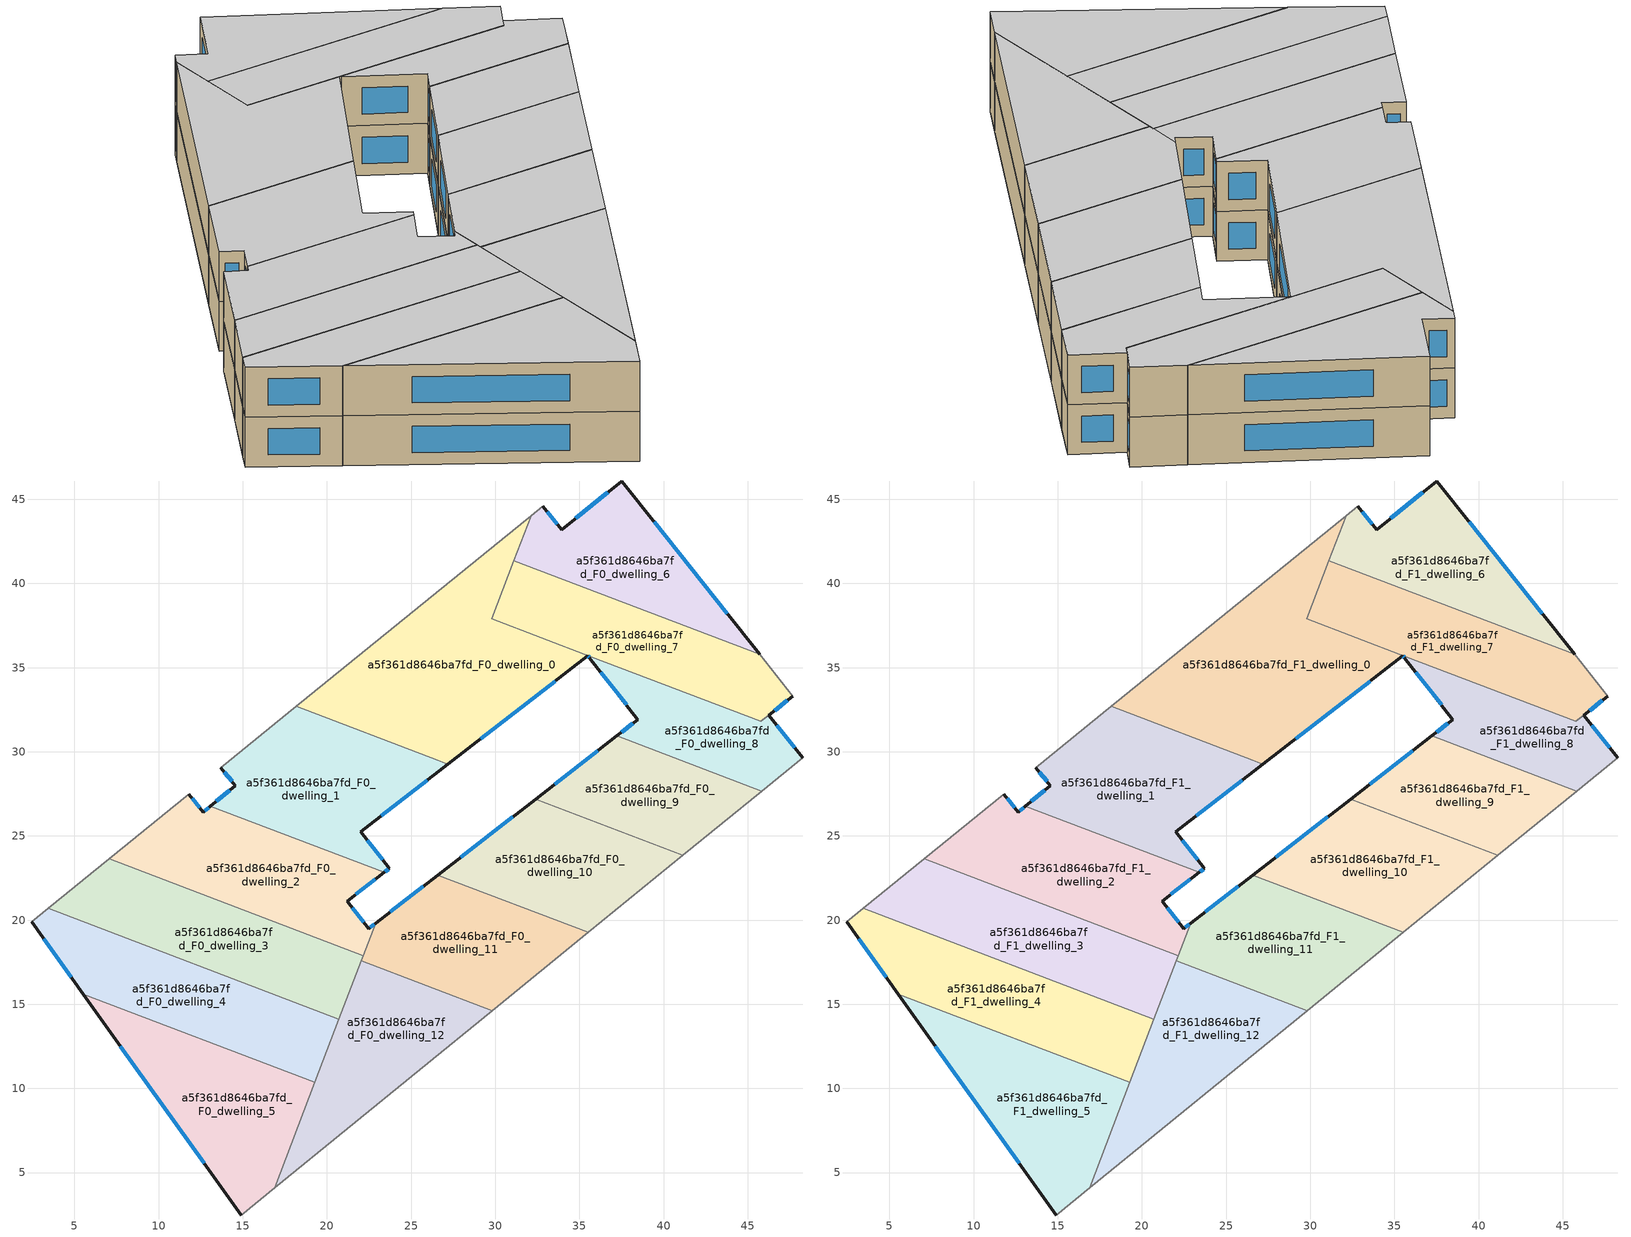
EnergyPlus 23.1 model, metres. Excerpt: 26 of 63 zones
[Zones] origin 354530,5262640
a5f361d8646ba7fd_F0_dwelling_0
 floor ground (EU_floor_Construction): 32.13,44.03 29.79,37.9 35.68,35.66 35.6,35.6 35.51,35.72 27.19,29.26 18.19,32.69 z0
 wall outside (EU_wall_Construction): 27.19,29.26 35.51,35.72 35.6,35.6 z0:3
 wall adiabatic (EU_wall_Construction): 32.13,44.03 18.19,32.69 z0:3
 wall to a5f361d8646ba7fd_F0_dwelling_8 (EU_wall_Construction): 35.6,35.6 35.68,35.66 z0:3
 wall to a5f361d8646ba7fd_F0_dwelling_1 (EU_wall_Construction): 18.19,32.69 26.58,29.49 / 26.59,29.49 27.19,29.26 z0:3
 wall to a5f361d8646ba7fd_F0_dwelling_7 (EU_wall_Construction): 29.8,37.9 31.11,41.36 / 35.68,35.66 29.79,37.9 z0:3
 wall to a5f361d8646ba7fd_F0_dwelling_6 (EU_wall_Construction): 31.11,41.36 32.13,44.03 z0:3
 window (EU_Window_Construction): 35.53,35.69 35.58,35.63 / 29.14,30.78 33.56,34.2 z0.7:2.3
a5f361d8646ba7fd_F0_dwelling_1
 floor ground (EU_floor_Construction): 27.19,29.26 22.01,25.25 23.7,23.07 23.4,22.83 13.08,26.77 14.57,27.99 13.7,29.04 18.19,32.69 z0
 wall outside (EU_wall_Construction): 23.4,22.83 23.7,23.07 22.01,25.25 27.19,29.26 / 13.7,29.04 14.57,27.99 13.08,26.77 z0:3
 wall to a5f361d8646ba7fd_F0_dwelling_2 (EU_wall_Construction): 13.08,26.77 23.4,22.83 z0:3
 wall adiabatic (EU_wall_Construction): 18.19,32.69 13.7,29.04 z0:3
 window (EU_Window_Construction): 23.23,26.19 25.97,28.32 / 23.31,23.58 22.41,24.73 / 23.47,22.89 23.63,23.01 / 14.22,27.7 13.43,27.05 / 13.91,28.8 14.37,28.23 z0.7:2.3
a5f361d8646ba7fd_F0_dwelling_10
 floor ground (EU_floor_Construction): 41.16,23.85 35.52,19.26 26.58,22.68 32.4,27.19 z0
 wall outside (EU_wall_Construction): 32.4,27.19 26.58,22.68 z0:3
 wall to a5f361d8646ba7fd_F0_dwelling_9 (EU_wall_Construction): 41.16,23.85 32.4,27.19 z0:3
 wall adiabatic (EU_wall_Construction): 35.52,19.26 41.16,23.85 z0:3
 wall to a5f361d8646ba7fd_F0_dwelling_11 (EU_wall_Construction): 26.58,22.68 35.52,19.26 z0:3
 window (EU_Window_Construction): 31.03,26.13 27.94,23.74 z0.7:2.3
a5f361d8646ba7fd_F0_dwelling_11
 floor ground (EU_floor_Construction): 35.52,19.26 29.81,14.62 22.04,17.58 22.9,19.82 26.58,22.68 z0
 wall outside (EU_wall_Construction): 26.58,22.68 22.9,19.82 z0:3
 wall adiabatic (EU_wall_Construction): 29.81,14.62 35.52,19.26 z0:3
 wall to a5f361d8646ba7fd_F0_dwelling_12 (EU_wall_Construction): 22.04,17.58 29.81,14.62 z0:3
 wall to a5f361d8646ba7fd_F0_dwelling_2 (EU_wall_Construction): 22.9,19.82 22.16,17.88 z0:3
 wall to a5f361d8646ba7fd_F0_dwelling_3 (EU_wall_Construction): 22.16,17.88 22.04,17.58 z0:3
 window (EU_Window_Construction): 25.71,22.01 23.76,20.49 z0.7:2.3
a5f361d8646ba7fd_F0_dwelling_12
 floor ground (EU_floor_Construction): 29.81,14.62 16.91,4.11 22.04,17.58 z0
 wall adiabatic (EU_wall_Construction): 16.91,4.11 29.81,14.62 z0:3
 wall to a5f361d8646ba7fd_F0_dwelling_5 (EU_wall_Construction): 19.29,10.36 16.91,4.11 z0:3
 wall to a5f361d8646ba7fd_F0_dwelling_3 (EU_wall_Construction): 22.04,17.58 20.72,14.11 z0:3
 wall to a5f361d8646ba7fd_F0_dwelling_4 (EU_wall_Construction): 20.72,14.11 19.29,10.36 z0:3
a5f361d8646ba7fd_F0_dwelling_2
 floor ground (EU_floor_Construction): 23.4,22.83 21.21,21.13 22.48,19.5 22.9,19.82 22.16,17.88 7.06,23.63 11.79,27.48 12.65,26.42 13.08,26.77 z0
 wall outside (EU_wall_Construction): 22.9,19.82 22.48,19.5 21.21,21.13 23.4,22.83 / 13.08,26.77 12.65,26.42 11.79,27.48 z0:3
 wall to a5f361d8646ba7fd_F0_dwelling_3 (EU_wall_Construction): 7.06,23.63 22.16,17.88 z0:3
 wall adiabatic (EU_wall_Construction): 11.79,27.48 7.06,23.63 z0:3
 window (EU_Window_Construction): 21.72,21.53 22.88,22.43 / 22.18,19.88 21.5,20.74 / 22.8,19.75 22.58,19.57 / 12.45,26.67 11.99,27.23 / 12.98,26.69 12.75,26.5 z0.7:2.3
a5f361d8646ba7fd_F0_dwelling_3
 floor ground (EU_floor_Construction): 22.16,17.88 20.72,14.11 3.44,20.7 7.06,23.63 z0
 wall to a5f361d8646ba7fd_F0_dwelling_4 (EU_wall_Construction): 3.44,20.7 20.72,14.11 z0:3
 wall adiabatic (EU_wall_Construction): 7.06,23.63 3.44,20.7 z0:3
a5f361d8646ba7fd_F0_dwelling_4
 floor ground (EU_floor_Construction): 20.72,14.11 19.29,10.36 5.54,15.6 2.47,19.9 3.44,20.7 z0
 wall outside (EU_wall_Construction): 2.47,19.9 5.54,15.6 z0:3
 wall adiabatic (EU_wall_Construction): 3.44,20.7 2.47,19.9 z0:3
 wall to a5f361d8646ba7fd_F0_dwelling_5 (EU_wall_Construction): 5.54,15.6 19.29,10.36 z0:3
 window (EU_Window_Construction): 3.19,18.89 4.82,16.61 z0.7:2.3
a5f361d8646ba7fd_F0_dwelling_5
 floor ground (EU_floor_Construction): 19.29,10.36 16.91,4.11 14.91,2.48 5.54,15.6 z0
 wall outside (EU_wall_Construction): 5.54,15.6 14.91,2.48 z0:3
 wall adiabatic (EU_wall_Construction): 14.91,2.48 16.91,4.11 z0:3
 window (EU_Window_Construction): 7.74,12.52 12.71,5.56 z0.7:2.3
a5f361d8646ba7fd_F0_dwelling_6
 floor ground (EU_floor_Construction): 37.51,46.09 45.72,35.79 31.11,41.36 32.13,44.03 32.82,44.59 33.96,43.2 z0
 wall outside (EU_wall_Construction): 45.72,35.79 37.51,46.09 33.96,43.2 32.82,44.59 z0:3
 wall adiabatic (EU_wall_Construction): 32.82,44.59 32.13,44.03 z0:3
 wall to a5f361d8646ba7fd_F0_dwelling_7 (EU_wall_Construction): 31.11,41.36 45.72,35.79 z0:3
 window (EU_Window_Construction): 33.69,43.52 33.09,44.26 / 36.67,45.41 34.79,43.87 / 43.79,38.2 39.44,43.67 z0.7:2.3
a5f361d8646ba7fd_F0_dwelling_7
 floor ground (EU_floor_Construction): 45.72,35.79 47.69,33.31 46.26,32.18 45.78,31.8 29.79,37.9 31.11,41.36 z0
 wall outside (EU_wall_Construction): 46.26,32.18 47.69,33.31 z0:3
 wall adiabatic (EU_wall_Construction): 47.69,33.31 45.72,35.79 z0:3
 wall to a5f361d8646ba7fd_F0_dwelling_8 (EU_wall_Construction): 45.78,31.81 46.26,32.18 / 35.68,35.66 45.77,31.8 z0:3
 window (EU_Window_Construction): 46.6,32.45 47.35,33.05 z0.7:2.3
a5f361d8646ba7fd_F0_dwelling_8
 floor ground (EU_floor_Construction): 46.26,32.18 48.28,29.65 45.83,27.66 37.22,30.94 38.48,31.92 35.6,35.6 35.68,35.66 45.78,31.8 z0
 wall outside (EU_wall_Construction): 48.28,29.65 46.26,32.18 / 35.6,35.6 38.48,31.92 37.22,30.94 z0:3
 wall adiabatic (EU_wall_Construction): 45.83,27.66 48.28,29.65 z0:3
 wall to a5f361d8646ba7fd_F0_dwelling_9 (EU_wall_Construction): 37.22,30.94 45.83,27.66 z0:3
 window (EU_Window_Construction): 47.8,30.25 46.73,31.59 / 38.19,31.69 37.52,31.17 / 36.28,34.73 37.81,32.78 z0.7:2.3
a5f361d8646ba7fd_F0_dwelling_9
 floor ground (EU_floor_Construction): 45.83,27.66 41.16,23.85 32.4,27.19 37.22,30.94 z0
 wall outside (EU_wall_Construction): 37.22,30.94 32.4,27.19 z0:3
 wall adiabatic (EU_wall_Construction): 41.16,23.85 45.83,27.66 z0:3
 window (EU_Window_Construction): 36.09,30.06 33.53,28.07 z0.7:2.3
a5f361d8646ba7fd_F1_dwelling_0
 floor to a5f361d8646ba7fd_F0_dwelling_0 (EU_floor_Construction): 32.13,44.03 29.79,37.9 35.68,35.66 35.6,35.6 35.51,35.72 27.19,29.26 18.19,32.69 z3
 wall outside (EU_wall_Construction): 27.19,29.26 35.51,35.72 35.6,35.6 z3:6
 wall adiabatic (EU_wall_Construction): 32.13,44.03 18.19,32.69 z3:6
 wall to a5f361d8646ba7fd_F1_dwelling_8 (EU_wall_Construction): 35.6,35.6 35.68,35.66 z3:6
 wall to a5f361d8646ba7fd_F1_dwelling_1 (EU_wall_Construction): 18.19,32.69 26.58,29.49 / 26.59,29.49 27.19,29.26 z3:6
 wall to a5f361d8646ba7fd_F1_dwelling_7 (EU_wall_Construction): 29.8,37.9 31.11,41.36 / 35.68,35.66 29.79,37.9 z3:6
 wall to a5f361d8646ba7fd_F1_dwelling_6 (EU_wall_Construction): 31.11,41.36 32.13,44.03 z3:6
 window (EU_Window_Construction): 35.53,35.69 35.58,35.63 / 29.14,30.78 33.56,34.2 z3.7:5.3
 ceiling to a5f361d8646ba7fd_F2_dwelling_0 (EU_floor_Construction): 35.6,35.6 35.68,35.66 29.79,37.9 32.13,44.03 18.19,32.69 27.19,29.26 35.51,35.72 z6
a5f361d8646ba7fd_F1_dwelling_1
 floor to a5f361d8646ba7fd_F0_dwelling_1 (EU_floor_Construction): 27.19,29.26 22.01,25.25 23.7,23.07 23.4,22.83 13.08,26.77 14.57,27.99 13.7,29.04 18.19,32.69 z3
 wall outside (EU_wall_Construction): 23.4,22.83 23.7,23.07 22.01,25.25 27.19,29.26 / 13.7,29.04 14.57,27.99 13.08,26.77 z3:6
 wall to a5f361d8646ba7fd_F1_dwelling_2 (EU_wall_Construction): 13.08,26.77 23.4,22.83 z3:6
 wall adiabatic (EU_wall_Construction): 18.19,32.69 13.7,29.04 z3:6
 window (EU_Window_Construction): 23.23,26.19 25.97,28.32 / 23.31,23.58 22.41,24.73 / 23.47,22.89 23.63,23.01 / 14.22,27.7 13.43,27.05 / 13.91,28.8 14.37,28.23 z3.7:5.3
 ceiling to a5f361d8646ba7fd_F2_dwelling_1 (EU_floor_Construction): 23.7,23.07 22.01,25.25 27.19,29.26 18.19,32.69 13.7,29.04 14.57,27.99 13.08,26.77 23.4,22.83 z6
a5f361d8646ba7fd_F1_dwelling_10
 floor to a5f361d8646ba7fd_F0_dwelling_10 (EU_floor_Construction): 41.16,23.85 35.52,19.26 26.58,22.68 32.4,27.19 z3
 wall outside (EU_wall_Construction): 32.4,27.19 26.58,22.68 z3:6
 wall to a5f361d8646ba7fd_F1_dwelling_9 (EU_wall_Construction): 41.16,23.85 32.4,27.19 z3:6
 wall adiabatic (EU_wall_Construction): 35.52,19.26 41.16,23.85 z3:6
 wall to a5f361d8646ba7fd_F1_dwelling_11 (EU_wall_Construction): 26.58,22.68 35.52,19.26 z3:6
 window (EU_Window_Construction): 31.03,26.13 27.94,23.74 z3.7:5.3
 ceiling to a5f361d8646ba7fd_F2_dwelling_10 (EU_floor_Construction): 41.16,23.85 32.4,27.19 26.58,22.68 35.52,19.26 z6
a5f361d8646ba7fd_F1_dwelling_11
 floor to a5f361d8646ba7fd_F0_dwelling_11 (EU_floor_Construction): 35.52,19.26 29.81,14.62 22.04,17.58 22.9,19.82 26.58,22.68 z3
 wall outside (EU_wall_Construction): 26.58,22.68 22.9,19.82 z3:6
 wall adiabatic (EU_wall_Construction): 29.81,14.62 35.52,19.26 z3:6
 wall to a5f361d8646ba7fd_F1_dwelling_12 (EU_wall_Construction): 22.04,17.58 29.81,14.62 z3:6
 wall to a5f361d8646ba7fd_F1_dwelling_2 (EU_wall_Construction): 22.9,19.82 22.16,17.88 z3:6
 wall to a5f361d8646ba7fd_F1_dwelling_3 (EU_wall_Construction): 22.16,17.88 22.04,17.58 z3:6
 window (EU_Window_Construction): 25.71,22.01 23.76,20.49 z3.7:5.3
 ceiling to a5f361d8646ba7fd_F2_dwelling_11 (EU_floor_Construction): 35.52,19.26 26.58,22.68 22.9,19.82 22.04,17.58 29.81,14.62 z6
a5f361d8646ba7fd_F1_dwelling_12
 floor to a5f361d8646ba7fd_F0_dwelling_12 (EU_floor_Construction): 29.81,14.62 16.91,4.11 22.04,17.58 z3
 wall adiabatic (EU_wall_Construction): 16.91,4.11 29.81,14.62 z3:6
 wall to a5f361d8646ba7fd_F1_dwelling_5 (EU_wall_Construction): 19.29,10.36 16.91,4.11 z3:6
 wall to a5f361d8646ba7fd_F1_dwelling_3 (EU_wall_Construction): 22.04,17.58 20.72,14.11 z3:6
 wall to a5f361d8646ba7fd_F1_dwelling_4 (EU_wall_Construction): 20.72,14.11 19.29,10.36 z3:6
 ceiling to a5f361d8646ba7fd_F2_dwelling_12 (EU_floor_Construction): 29.81,14.62 22.04,17.58 16.91,4.11 z6
a5f361d8646ba7fd_F1_dwelling_2
 floor to a5f361d8646ba7fd_F0_dwelling_2 (EU_floor_Construction): 23.4,22.83 21.21,21.13 22.48,19.5 22.9,19.82 22.16,17.88 7.06,23.63 11.79,27.48 12.65,26.42 13.08,26.77 z3
 wall outside (EU_wall_Construction): 22.9,19.82 22.48,19.5 21.21,21.13 23.4,22.83 / 13.08,26.77 12.65,26.42 11.79,27.48 z3:6
 wall to a5f361d8646ba7fd_F1_dwelling_3 (EU_wall_Construction): 7.06,23.63 22.16,17.88 z3:6
 wall adiabatic (EU_wall_Construction): 11.79,27.48 7.06,23.63 z3:6
 window (EU_Window_Construction): 21.72,21.53 22.88,22.43 / 22.18,19.88 21.5,20.74 / 22.8,19.75 22.58,19.57 / 12.45,26.67 11.99,27.23 / 12.98,26.69 12.75,26.5 z3.7:5.3
 ceiling to a5f361d8646ba7fd_F2_dwelling_2 (EU_floor_Construction): 22.16,17.88 22.9,19.82 22.48,19.5 21.21,21.13 23.4,22.83 13.08,26.77 12.65,26.42 11.79,27.48 7.06,23.63 z6
a5f361d8646ba7fd_F1_dwelling_3
 floor to a5f361d8646ba7fd_F0_dwelling_3 (EU_floor_Construction): 22.16,17.88 20.72,14.11 3.44,20.7 7.06,23.63 z3
 wall to a5f361d8646ba7fd_F1_dwelling_4 (EU_wall_Construction): 3.44,20.7 20.72,14.11 z3:6
 wall adiabatic (EU_wall_Construction): 7.06,23.63 3.44,20.7 z3:6
 ceiling to a5f361d8646ba7fd_F2_dwelling_3 (EU_floor_Construction): 20.72,14.11 22.16,17.88 7.06,23.63 3.44,20.7 z6
a5f361d8646ba7fd_F1_dwelling_4
 floor to a5f361d8646ba7fd_F0_dwelling_4 (EU_floor_Construction): 20.72,14.11 19.29,10.36 5.54,15.6 2.47,19.9 3.44,20.7 z3
 wall outside (EU_wall_Construction): 2.47,19.9 5.54,15.6 z3:6
 wall adiabatic (EU_wall_Construction): 3.44,20.7 2.47,19.9 z3:6
 wall to a5f361d8646ba7fd_F1_dwelling_5 (EU_wall_Construction): 5.54,15.6 19.29,10.36 z3:6
 window (EU_Window_Construction): 3.19,18.89 4.82,16.61 z3.7:5.3
 ceiling to a5f361d8646ba7fd_F2_dwelling_4 (EU_floor_Construction): 19.29,10.36 20.72,14.11 3.44,20.7 2.47,19.9 5.54,15.6 z6
a5f361d8646ba7fd_F1_dwelling_5
 floor to a5f361d8646ba7fd_F0_dwelling_5 (EU_floor_Construction): 19.29,10.36 16.91,4.11 14.91,2.48 5.54,15.6 z3
 wall outside (EU_wall_Construction): 5.54,15.6 14.91,2.48 z3:6
 wall adiabatic (EU_wall_Construction): 14.91,2.48 16.91,4.11 z3:6
 window (EU_Window_Construction): 7.74,12.52 12.71,5.56 z3.7:5.3
 ceiling to a5f361d8646ba7fd_F2_dwelling_5 (EU_floor_Construction): 16.91,4.11 19.29,10.36 5.54,15.6 14.91,2.48 z6
a5f361d8646ba7fd_F1_dwelling_6
 floor to a5f361d8646ba7fd_F0_dwelling_6 (EU_floor_Construction): 37.51,46.09 45.72,35.79 31.11,41.36 32.13,44.03 32.82,44.59 33.96,43.2 z3
 wall outside (EU_wall_Construction): 45.72,35.79 37.51,46.09 33.96,43.2 32.82,44.59 z3:6
 wall adiabatic (EU_wall_Construction): 32.82,44.59 32.13,44.03 z3:6
 wall to a5f361d8646ba7fd_F1_dwelling_7 (EU_wall_Construction): 31.11,41.36 45.72,35.79 z3:6
 window (EU_Window_Construction): 33.69,43.52 33.09,44.26 / 36.67,45.41 34.79,43.87 / 43.79,38.2 39.44,43.67 z3.7:5.3
 ceiling to a5f361d8646ba7fd_F2_dwelling_6 (EU_floor_Construction): 45.72,35.79 37.51,46.09 33.96,43.2 32.82,44.59 32.13,44.03 31.11,41.36 z6
a5f361d8646ba7fd_F1_dwelling_7
 floor to a5f361d8646ba7fd_F0_dwelling_7 (EU_floor_Construction): 45.72,35.79 47.69,33.31 46.26,32.18 45.78,31.8 29.79,37.9 31.11,41.36 z3
 wall outside (EU_wall_Construction): 46.26,32.18 47.69,33.31 z3:6
 wall adiabatic (EU_wall_Construction): 47.69,33.31 45.72,35.79 z3:6
 wall to a5f361d8646ba7fd_F1_dwelling_8 (EU_wall_Construction): 45.78,31.81 46.26,32.18 / 35.68,35.66 45.77,31.8 z3:6
 window (EU_Window_Construction): 46.6,32.45 47.35,33.05 z3.7:5.3
 ceiling to a5f361d8646ba7fd_F2_dwelling_7 (EU_floor_Construction): 46.26,32.18 47.69,33.31 45.72,35.79 31.11,41.36 29.79,37.9 45.78,31.8 z6
a5f361d8646ba7fd_F1_dwelling_8
 floor to a5f361d8646ba7fd_F0_dwelling_8 (EU_floor_Construction): 46.26,32.18 48.28,29.65 45.83,27.66 37.22,30.94 38.48,31.92 35.6,35.6 35.68,35.66 45.78,31.8 z3
 wall outside (EU_wall_Construction): 48.28,29.65 46.26,32.18 / 35.6,35.6 38.48,31.92 37.22,30.94 z3:6
 wall adiabatic (EU_wall_Construction): 45.83,27.66 48.28,29.65 z3:6
 wall to a5f361d8646ba7fd_F1_dwelling_9 (EU_wall_Construction): 37.22,30.94 45.83,27.66 z3:6
 window (EU_Window_Construction): 47.8,30.25 46.73,31.59 / 38.19,31.69 37.52,31.17 / 36.28,34.73 37.81,32.78 z3.7:5.3
 ceiling to a5f361d8646ba7fd_F2_dwelling_8 (EU_floor_Construction): 48.28,29.65 46.26,32.18 45.78,31.8 35.68,35.66 35.6,35.6 38.48,31.92 37.22,30.94 45.83,27.66 z6
a5f361d8646ba7fd_F1_dwelling_9
 floor to a5f361d8646ba7fd_F0_dwelling_9 (EU_floor_Construction): 45.83,27.66 41.16,23.85 32.4,27.19 37.22,30.94 z3
 wall outside (EU_wall_Construction): 37.22,30.94 32.4,27.19 z3:6
 wall adiabatic (EU_wall_Construction): 41.16,23.85 45.83,27.66 z3:6
 window (EU_Window_Construction): 36.09,30.06 33.53,28.07 z3.7:5.3
 ceiling to a5f361d8646ba7fd_F2_dwelling_9 (EU_floor_Construction): 45.83,27.66 37.22,30.94 32.4,27.19 41.16,23.85 z6
[Building]
EU S2 Campaign: North Axis=0; Terrain=City; Solar Distribution=FullExterior
[Site:Location]
Budapest.Ferenc.Liszt.Intl.AP: Latitude=47.437; Longitude=19.256; Time Zone=1; Elevation=185
[SizingPeriod:WeatherFileDays]
AnnualSizingPeriod: Begin Month=1; Begin Day of Month=1; End Month=12; End Day of Month=31; Day of Week for Start Day=Monday; Use Weather File Daylight Saving Period=No; Use Weather File Rain and Snow Indicators=No
[MATERIAL]
EU_InternalMass_Material: Roughness=MediumRough; Thickness=0.1; Conductivity=1; Density=1800; Specific Heat=900; Thermal Absorptance=0.9; Solar Absorptance=0.7; Visible Absorptance=0.7
[MATERIAL:NOMASS] Roughness=MediumRough; Thermal Absorptance=0.9; Solar Absorptance=0.7; Visible Absorptance=0.7
Name | Thermal Resistance
EU_wall_NoMass | 0.832559
EU_floor_NoMass | 0.872794
[WINDOWMATERIAL:SIMPLEGLAZINGSYSTEM]
EU_Window_SimpleGlazing: UFactor=2.79869; Solar Heat Gain Coefficient=0.75; Visible Transmittance=0.75
[CONSTRUCTION]
EU_wall_Construction: EU_wall_NoMass
EU_floor_Construction: EU_floor_NoMass
EU_Window_Construction: EU_Window_SimpleGlazing
EU_InternalMass_Construction: EU_InternalMass_Material
[ZONE] Type=1; Multiplier=1; Ceiling Height=autocalculate; Floor Area=autocalculate; Part of Total Floor Area=Yes
Name | Volume
a5f361d8646ba7fd_F0_dwelling_0; a5f361d8646ba7fd_F1_dwelling_0 | 301.057
a5f361d8646ba7fd_F0_dwelling_1; a5f361d8646ba7fd_F1_dwelling_1 | 210.657
a5f361d8646ba7fd_F0_dwelling_10; a5f361d8646ba7fd_F1_dwelling_10 | 178.945
a5f361d8646ba7fd_F0_dwelling_11; a5f361d8646ba7fd_F1_dwelling_11 | 179.841
a5f361d8646ba7fd_F0_dwelling_12; a5f361d8646ba7fd_F1_dwelling_12 | 179.808
a5f361d8646ba7fd_F0_dwelling_2; a5f361d8646ba7fd_F1_dwelling_2 | 209.944
a5f361d8646ba7fd_F0_dwelling_3; a5f361d8646ba7fd_F1_dwelling_3 | 209.774
a5f361d8646ba7fd_F0_dwelling_4; a5f361d8646ba7fd_F1_dwelling_4 | 209.836
a5f361d8646ba7fd_F0_dwelling_5; a5f361d8646ba7fd_F1_dwelling_5 | 209.784
a5f361d8646ba7fd_F0_dwelling_6; a5f361d8646ba7fd_F1_dwelling_6 | 165.527
a5f361d8646ba7fd_F0_dwelling_7; a5f361d8646ba7fd_F1_dwelling_7 | 193.193
a5f361d8646ba7fd_F0_dwelling_8; a5f361d8646ba7fd_F1_dwelling_8 | 123.527
a5f361d8646ba7fd_F0_dwelling_9; a5f361d8646ba7fd_F1_dwelling_9 | 145.598
[INTERNALMASS] Construction=EU_InternalMass_Construction
Name | Zone or ZoneList | Surface Area
a5f361d8646ba7fd_F0_dwelling_0_EU_InternalMass | a5f361d8646ba7fd_F0_dwelling_0 | 100.375
a5f361d8646ba7fd_F0_dwelling_1_EU_InternalMass | a5f361d8646ba7fd_F0_dwelling_1 | 70.2193
a5f361d8646ba7fd_F0_dwelling_2_EU_InternalMass | a5f361d8646ba7fd_F0_dwelling_2 | 69.9809
a5f361d8646ba7fd_F0_dwelling_3_EU_InternalMass | a5f361d8646ba7fd_F0_dwelling_3 | 69.9245
a5f361d8646ba7fd_F0_dwelling_4_EU_InternalMass | a5f361d8646ba7fd_F0_dwelling_4 | 69.9453
a5f361d8646ba7fd_F0_dwelling_5_EU_InternalMass | a5f361d8646ba7fd_F0_dwelling_5 | 69.9281
a5f361d8646ba7fd_F0_dwelling_6_EU_InternalMass | a5f361d8646ba7fd_F0_dwelling_6 | 55.1766
a5f361d8646ba7fd_F0_dwelling_7_EU_InternalMass | a5f361d8646ba7fd_F0_dwelling_7 | 64.4006
a5f361d8646ba7fd_F0_dwelling_8_EU_InternalMass | a5f361d8646ba7fd_F0_dwelling_8 | 41.1762
a5f361d8646ba7fd_F0_dwelling_9_EU_InternalMass | a5f361d8646ba7fd_F0_dwelling_9 | 48.5325
a5f361d8646ba7fd_F0_dwelling_10_EU_InternalMass | a5f361d8646ba7fd_F0_dwelling_10 | 59.6482
a5f361d8646ba7fd_F0_dwelling_11_EU_InternalMass | a5f361d8646ba7fd_F0_dwelling_11 | 59.9471
a5f361d8646ba7fd_F0_dwelling_12_EU_InternalMass | a5f361d8646ba7fd_F0_dwelling_12 | 59.9358
a5f361d8646ba7fd_F1_dwelling_0_EU_InternalMass | a5f361d8646ba7fd_F1_dwelling_0 | 100.375
a5f361d8646ba7fd_F1_dwelling_1_EU_InternalMass | a5f361d8646ba7fd_F1_dwelling_1 | 70.2193
a5f361d8646ba7fd_F1_dwelling_2_EU_InternalMass | a5f361d8646ba7fd_F1_dwelling_2 | 69.9809
a5f361d8646ba7fd_F1_dwelling_3_EU_InternalMass | a5f361d8646ba7fd_F1_dwelling_3 | 69.9245
a5f361d8646ba7fd_F1_dwelling_4_EU_InternalMass | a5f361d8646ba7fd_F1_dwelling_4 | 69.9453
a5f361d8646ba7fd_F1_dwelling_5_EU_InternalMass | a5f361d8646ba7fd_F1_dwelling_5 | 69.9281
a5f361d8646ba7fd_F1_dwelling_6_EU_InternalMass | a5f361d8646ba7fd_F1_dwelling_6 | 55.1766
a5f361d8646ba7fd_F1_dwelling_7_EU_InternalMass | a5f361d8646ba7fd_F1_dwelling_7 | 64.4006
a5f361d8646ba7fd_F1_dwelling_8_EU_InternalMass | a5f361d8646ba7fd_F1_dwelling_8 | 41.1762
a5f361d8646ba7fd_F1_dwelling_9_EU_InternalMass | a5f361d8646ba7fd_F1_dwelling_9 | 48.5325
a5f361d8646ba7fd_F1_dwelling_10_EU_InternalMass | a5f361d8646ba7fd_F1_dwelling_10 | 59.6482
a5f361d8646ba7fd_F1_dwelling_11_EU_InternalMass | a5f361d8646ba7fd_F1_dwelling_11 | 59.9471
a5f361d8646ba7fd_F1_dwelling_12_EU_InternalMass | a5f361d8646ba7fd_F1_dwelling_12 | 59.9358
[OTHEREQUIPMENT] Fuel Type=Electricity; Design Level Calculation Method=Watts/Area; Power per Zone Floor Area=1; Fraction Latent=0; Fraction Radiant=0; Fraction Lost=0; Carbon Dioxide Generation Rate=0; EndUse Subcategory=EU_Step8_InternalGains
Name | Zone or ZoneList or Space or SpaceList | Schedule
EU_Step8_InternalGain_a5f361d8646ba7fd_F0_dwelling_0_f000 | a5f361d8646ba7fd_F0_dwelling_0 | EU_Step8_GainSchedule_a5f361d8646ba7fd_F0_dwelling_0_f000
EU_Step8_InternalGain_a5f361d8646ba7fd_F0_dwelling_1_f000 | a5f361d8646ba7fd_F0_dwelling_1 | EU_Step8_GainSchedule_a5f361d8646ba7fd_F0_dwelling_1_f000
EU_Step8_InternalGain_a5f361d8646ba7fd_F0_dwelling_2_f000 | a5f361d8646ba7fd_F0_dwelling_2 | EU_Step8_GainSchedule_a5f361d8646ba7fd_F0_dwelling_2_f000
EU_Step8_InternalGain_a5f361d8646ba7fd_F0_dwelling_3_f000 | a5f361d8646ba7fd_F0_dwelling_3 | EU_Step8_GainSchedule_a5f361d8646ba7fd_F0_dwelling_3_f000
EU_Step8_InternalGain_a5f361d8646ba7fd_F0_dwelling_4_f000 | a5f361d8646ba7fd_F0_dwelling_4 | EU_Step8_GainSchedule_a5f361d8646ba7fd_F0_dwelling_4_f000
EU_Step8_InternalGain_a5f361d8646ba7fd_F0_dwelling_5_f000 | a5f361d8646ba7fd_F0_dwelling_5 | EU_Step8_GainSchedule_a5f361d8646ba7fd_F0_dwelling_5_f000
EU_Step8_InternalGain_a5f361d8646ba7fd_F0_dwelling_6_f000 | a5f361d8646ba7fd_F0_dwelling_6 | EU_Step8_GainSchedule_a5f361d8646ba7fd_F0_dwelling_6_f000
EU_Step8_InternalGain_a5f361d8646ba7fd_F0_dwelling_7_f000 | a5f361d8646ba7fd_F0_dwelling_7 | EU_Step8_GainSchedule_a5f361d8646ba7fd_F0_dwelling_7_f000
EU_Step8_InternalGain_a5f361d8646ba7fd_F0_dwelling_8_f000 | a5f361d8646ba7fd_F0_dwelling_8 | EU_Step8_GainSchedule_a5f361d8646ba7fd_F0_dwelling_8_f000
EU_Step8_InternalGain_a5f361d8646ba7fd_F0_dwelling_9_f000 | a5f361d8646ba7fd_F0_dwelling_9 | EU_Step8_GainSchedule_a5f361d8646ba7fd_F0_dwelling_9_f000
EU_Step8_InternalGain_a5f361d8646ba7fd_F0_dwelling_10_f000 | a5f361d8646ba7fd_F0_dwelling_10 | EU_Step8_GainSchedule_a5f361d8646ba7fd_F0_dwelling_10_f000
EU_Step8_InternalGain_a5f361d8646ba7fd_F0_dwelling_11_f000 | a5f361d8646ba7fd_F0_dwelling_11 | EU_Step8_GainSchedule_a5f361d8646ba7fd_F0_dwelling_11_f000
EU_Step8_InternalGain_a5f361d8646ba7fd_F0_dwelling_12_f000 | a5f361d8646ba7fd_F0_dwelling_12 | EU_Step8_GainSchedule_a5f361d8646ba7fd_F0_dwelling_12_f000
EU_Step8_InternalGain_a5f361d8646ba7fd_F1_dwelling_0_f000 | a5f361d8646ba7fd_F1_dwelling_0 | EU_Step8_GainSchedule_a5f361d8646ba7fd_F1_dwelling_0_f000
EU_Step8_InternalGain_a5f361d8646ba7fd_F1_dwelling_1_f000 | a5f361d8646ba7fd_F1_dwelling_1 | EU_Step8_GainSchedule_a5f361d8646ba7fd_F1_dwelling_1_f000
EU_Step8_InternalGain_a5f361d8646ba7fd_F1_dwelling_2_f000 | a5f361d8646ba7fd_F1_dwelling_2 | EU_Step8_GainSchedule_a5f361d8646ba7fd_F1_dwelling_2_f000
EU_Step8_InternalGain_a5f361d8646ba7fd_F1_dwelling_3_f000 | a5f361d8646ba7fd_F1_dwelling_3 | EU_Step8_GainSchedule_a5f361d8646ba7fd_F1_dwelling_3_f000
EU_Step8_InternalGain_a5f361d8646ba7fd_F1_dwelling_4_f000 | a5f361d8646ba7fd_F1_dwelling_4 | EU_Step8_GainSchedule_a5f361d8646ba7fd_F1_dwelling_4_f000
EU_Step8_InternalGain_a5f361d8646ba7fd_F1_dwelling_5_f000 | a5f361d8646ba7fd_F1_dwelling_5 | EU_Step8_GainSchedule_a5f361d8646ba7fd_F1_dwelling_5_f000
EU_Step8_InternalGain_a5f361d8646ba7fd_F1_dwelling_6_f000 | a5f361d8646ba7fd_F1_dwelling_6 | EU_Step8_GainSchedule_a5f361d8646ba7fd_F1_dwelling_6_f000
EU_Step8_InternalGain_a5f361d8646ba7fd_F1_dwelling_7_f000 | a5f361d8646ba7fd_F1_dwelling_7 | EU_Step8_GainSchedule_a5f361d8646ba7fd_F1_dwelling_7_f000
EU_Step8_InternalGain_a5f361d8646ba7fd_F1_dwelling_8_f000 | a5f361d8646ba7fd_F1_dwelling_8 | EU_Step8_GainSchedule_a5f361d8646ba7fd_F1_dwelling_8_f000
EU_Step8_InternalGain_a5f361d8646ba7fd_F1_dwelling_9_f000 | a5f361d8646ba7fd_F1_dwelling_9 | EU_Step8_GainSchedule_a5f361d8646ba7fd_F1_dwelling_9_f000
EU_Step8_InternalGain_a5f361d8646ba7fd_F1_dwelling_10_f000 | a5f361d8646ba7fd_F1_dwelling_10 | EU_Step8_GainSchedule_a5f361d8646ba7fd_F1_dwelling_10_f000
EU_Step8_InternalGain_a5f361d8646ba7fd_F1_dwelling_11_f000 | a5f361d8646ba7fd_F1_dwelling_11 | EU_Step8_GainSchedule_a5f361d8646ba7fd_F1_dwelling_11_f000
EU_Step8_InternalGain_a5f361d8646ba7fd_F1_dwelling_12_f000 | a5f361d8646ba7fd_F1_dwelling_12 | EU_Step8_GainSchedule_a5f361d8646ba7fd_F1_dwelling_12_f000
[ZONEVENTILATION:DESIGNFLOWRATE] Schedule=EU_AlwaysOn; Design Flow Rate Calculation Method=AirChanges/Hour; Air Changes per Hour=0.475469; Ventilation Type=Natural; Fan Pressure Rise=0; Fan Total Efficiency=1; Constant Term Coefficient=1; Temperature Term Coefficient=0; Velocity Term Coefficient=0; Velocity Squared Term Coefficient=0; Minimum Indoor Temperature=-100; Maximum Indoor Temperature=100; Delta Temperature=-100; Minimum Outdoor Temperature=-100; Maximum Outdoor Temperature=100; Maximum Wind Speed=40
Name | Zone or ZoneList or Space or SpaceList
EU_ConstantAir_a5f361d8646ba7fd_F0_dwelling_0 | a5f361d8646ba7fd_F0_dwelling_0
EU_ConstantAir_a5f361d8646ba7fd_F0_dwelling_1 | a5f361d8646ba7fd_F0_dwelling_1
EU_ConstantAir_a5f361d8646ba7fd_F0_dwelling_2 | a5f361d8646ba7fd_F0_dwelling_2
EU_ConstantAir_a5f361d8646ba7fd_F0_dwelling_3 | a5f361d8646ba7fd_F0_dwelling_3
EU_ConstantAir_a5f361d8646ba7fd_F0_dwelling_4 | a5f361d8646ba7fd_F0_dwelling_4
EU_ConstantAir_a5f361d8646ba7fd_F0_dwelling_5 | a5f361d8646ba7fd_F0_dwelling_5
EU_ConstantAir_a5f361d8646ba7fd_F0_dwelling_6 | a5f361d8646ba7fd_F0_dwelling_6
EU_ConstantAir_a5f361d8646ba7fd_F0_dwelling_7 | a5f361d8646ba7fd_F0_dwelling_7
EU_ConstantAir_a5f361d8646ba7fd_F0_dwelling_8 | a5f361d8646ba7fd_F0_dwelling_8
EU_ConstantAir_a5f361d8646ba7fd_F0_dwelling_9 | a5f361d8646ba7fd_F0_dwelling_9
EU_ConstantAir_a5f361d8646ba7fd_F0_dwelling_10 | a5f361d8646ba7fd_F0_dwelling_10
EU_ConstantAir_a5f361d8646ba7fd_F0_dwelling_11 | a5f361d8646ba7fd_F0_dwelling_11
EU_ConstantAir_a5f361d8646ba7fd_F0_dwelling_12 | a5f361d8646ba7fd_F0_dwelling_12
EU_ConstantAir_a5f361d8646ba7fd_F1_dwelling_0 | a5f361d8646ba7fd_F1_dwelling_0
EU_ConstantAir_a5f361d8646ba7fd_F1_dwelling_1 | a5f361d8646ba7fd_F1_dwelling_1
EU_ConstantAir_a5f361d8646ba7fd_F1_dwelling_2 | a5f361d8646ba7fd_F1_dwelling_2
EU_ConstantAir_a5f361d8646ba7fd_F1_dwelling_3 | a5f361d8646ba7fd_F1_dwelling_3
EU_ConstantAir_a5f361d8646ba7fd_F1_dwelling_4 | a5f361d8646ba7fd_F1_dwelling_4
EU_ConstantAir_a5f361d8646ba7fd_F1_dwelling_5 | a5f361d8646ba7fd_F1_dwelling_5
EU_ConstantAir_a5f361d8646ba7fd_F1_dwelling_6 | a5f361d8646ba7fd_F1_dwelling_6
EU_ConstantAir_a5f361d8646ba7fd_F1_dwelling_7 | a5f361d8646ba7fd_F1_dwelling_7
EU_ConstantAir_a5f361d8646ba7fd_F1_dwelling_8 | a5f361d8646ba7fd_F1_dwelling_8
EU_ConstantAir_a5f361d8646ba7fd_F1_dwelling_9 | a5f361d8646ba7fd_F1_dwelling_9
EU_ConstantAir_a5f361d8646ba7fd_F1_dwelling_10 | a5f361d8646ba7fd_F1_dwelling_10
EU_ConstantAir_a5f361d8646ba7fd_F1_dwelling_11 | a5f361d8646ba7fd_F1_dwelling_11
EU_ConstantAir_a5f361d8646ba7fd_F1_dwelling_12 | a5f361d8646ba7fd_F1_dwelling_12
[HVACTEMPLATE:THERMOSTAT] Constant Heating Setpoint=20; Constant Cooling Setpoint=50
EU_HeatOnly_a5f361d8646ba7fd_F0_dwelling_0; EU_HeatOnly_a5f361d8646ba7fd_F0_dwelling_1; EU_HeatOnly_a5f361d8646ba7fd_F0_dwelling_2; EU_HeatOnly_a5f361d8646ba7fd_F0_dwelling_3; EU_HeatOnly_a5f361d8646ba7fd_F0_dwelling_4; EU_HeatOnly_a5f361d8646ba7fd_F0_dwelling_5; EU_HeatOnly_a5f361d8646ba7fd_F0_dwelling_6; EU_HeatOnly_a5f361d8646ba7fd_F0_dwelling_7; EU_HeatOnly_a5f361d8646ba7fd_F0_dwelling_8; EU_HeatOnly_a5f361d8646ba7fd_F0_dwelling_9; EU_HeatOnly_a5f361d8646ba7fd_F0_dwelling_10; EU_HeatOnly_a5f361d8646ba7fd_F0_dwelling_11; EU_HeatOnly_a5f361d8646ba7fd_F0_dwelling_12; EU_HeatOnly_a5f361d8646ba7fd_F1_dwelling_0; EU_HeatOnly_a5f361d8646ba7fd_F1_dwelling_1; EU_HeatOnly_a5f361d8646ba7fd_F1_dwelling_2; EU_HeatOnly_a5f361d8646ba7fd_F1_dwelling_3; EU_HeatOnly_a5f361d8646ba7fd_F1_dwelling_4; EU_HeatOnly_a5f361d8646ba7fd_F1_dwelling_5; EU_HeatOnly_a5f361d8646ba7fd_F1_dwelling_6; EU_HeatOnly_a5f361d8646ba7fd_F1_dwelling_7; EU_HeatOnly_a5f361d8646ba7fd_F1_dwelling_8; EU_HeatOnly_a5f361d8646ba7fd_F1_dwelling_9; EU_HeatOnly_a5f361d8646ba7fd_F1_dwelling_10; EU_HeatOnly_a5f361d8646ba7fd_F1_dwelling_11; EU_HeatOnly_a5f361d8646ba7fd_F1_dwelling_12; EU_HeatOnly_a5f361d8646ba7fd_F2_dwelling_0; EU_HeatOnly_a5f361d8646ba7fd_F2_dwelling_1; EU_HeatOnly_a5f361d8646ba7fd_F2_dwelling_2; EU_HeatOnly_a5f361d8646ba7fd_F2_dwelling_3; EU_HeatOnly_a5f361d8646ba7fd_F2_dwelling_4; EU_HeatOnly_a5f361d8646ba7fd_F2_dwelling_5; EU_HeatOnly_a5f361d8646ba7fd_F2_dwelling_6; EU_HeatOnly_a5f361d8646ba7fd_F2_dwelling_7; EU_HeatOnly_a5f361d8646ba7fd_F2_dwelling_8; EU_HeatOnly_a5f361d8646ba7fd_F2_dwelling_9; EU_HeatOnly_a5f361d8646ba7fd_F2_dwelling_10; EU_HeatOnly_a5f361d8646ba7fd_F2_dwelling_11; EU_HeatOnly_a5f361d8646ba7fd_F2_dwelling_12; EU_HeatOnly_a5f361d8646ba7fd_F3_dwelling_0; EU_HeatOnly_a5f361d8646ba7fd_F3_dwelling_1; EU_HeatOnly_a5f361d8646ba7fd_F3_dwelling_2; EU_HeatOnly_a5f361d8646ba7fd_F3_dwelling_3; EU_HeatOnly_a5f361d8646ba7fd_F3_dwelling_4; EU_HeatOnly_a5f361d8646ba7fd_F3_dwelling_5; EU_HeatOnly_a5f361d8646ba7fd_F3_dwelling_6; EU_HeatOnly_a5f361d8646ba7fd_F3_dwelling_7; EU_HeatOnly_a5f361d8646ba7fd_F3_dwelling_8; EU_HeatOnly_a5f361d8646ba7fd_F3_dwelling_9; EU_HeatOnly_a5f361d8646ba7fd_F3_dwelling_10; EU_HeatOnly_a5f361d8646ba7fd_F3_dwelling_11; EU_HeatOnly_a5f361d8646ba7fd_F4_dwelling_0; EU_HeatOnly_a5f361d8646ba7fd_F4_dwelling_1; EU_HeatOnly_a5f361d8646ba7fd_F4_dwelling_2; EU_HeatOnly_a5f361d8646ba7fd_F4_dwelling_3; EU_HeatOnly_a5f361d8646ba7fd_F4_dwelling_4; EU_HeatOnly_a5f361d8646ba7fd_F4_dwelling_5; EU_HeatOnly_a5f361d8646ba7fd_F4_dwelling_6; EU_HeatOnly_a5f361d8646ba7fd_F4_dwelling_7; EU_HeatOnly_a5f361d8646ba7fd_F4_dwelling_8; EU_HeatOnly_a5f361d8646ba7fd_F4_dwelling_9; EU_HeatOnly_a5f361d8646ba7fd_F4_dwelling_10; EU_HeatOnly_a5f361d8646ba7fd_F4_dwelling_11
[HVACTEMPLATE:ZONE:IDEALLOADSAIRSYSTEM] System Availability Schedule=EU_AlwaysOn; Maximum Heating Supply Air Temperature=50; Minimum Cooling Supply Air Temperature=13; Maximum Heating Supply Air Humidity Ratio=0.0156; Minimum Cooling Supply Air Humidity Ratio=0.0077; Heating Limit=NoLimit; Cooling Limit=NoLimit; Heating Availability Schedule=EU_AlwaysOn; Cooling Availability Schedule=EU_CoolingOff; Dehumidification Control Type=ConstantSensibleHeatRatio; Cooling Sensible Heat Ratio=0.7; Dehumidification Setpoint=60; Humidification Control Type=None; Humidification Setpoint=30; Outdoor Air Method=None; Outdoor Air Flow Rate per Person=0.00944; Outdoor Air Flow Rate per Zone Floor Area=0; Outdoor Air Flow Rate per Zone=0; Demand Controlled Ventilation Type=None; Outdoor Air Economizer Type=NoEconomizer; Heat Recovery Type=None; Sensible Heat Recovery Effectiveness=0.7; Latent Heat Recovery Effectiveness=0.65
Name | Template Thermostat
a5f361d8646ba7fd_F0_dwelling_0 | EU_HeatOnly_a5f361d8646ba7fd_F0_dwelling_0
a5f361d8646ba7fd_F0_dwelling_1 | EU_HeatOnly_a5f361d8646ba7fd_F0_dwelling_1
a5f361d8646ba7fd_F0_dwelling_2 | EU_HeatOnly_a5f361d8646ba7fd_F0_dwelling_2
a5f361d8646ba7fd_F0_dwelling_3 | EU_HeatOnly_a5f361d8646ba7fd_F0_dwelling_3
a5f361d8646ba7fd_F0_dwelling_4 | EU_HeatOnly_a5f361d8646ba7fd_F0_dwelling_4
a5f361d8646ba7fd_F0_dwelling_5 | EU_HeatOnly_a5f361d8646ba7fd_F0_dwelling_5
a5f361d8646ba7fd_F0_dwelling_6 | EU_HeatOnly_a5f361d8646ba7fd_F0_dwelling_6
a5f361d8646ba7fd_F0_dwelling_7 | EU_HeatOnly_a5f361d8646ba7fd_F0_dwelling_7
a5f361d8646ba7fd_F0_dwelling_8 | EU_HeatOnly_a5f361d8646ba7fd_F0_dwelling_8
a5f361d8646ba7fd_F0_dwelling_9 | EU_HeatOnly_a5f361d8646ba7fd_F0_dwelling_9
a5f361d8646ba7fd_F0_dwelling_10 | EU_HeatOnly_a5f361d8646ba7fd_F0_dwelling_10
a5f361d8646ba7fd_F0_dwelling_11 | EU_HeatOnly_a5f361d8646ba7fd_F0_dwelling_11
a5f361d8646ba7fd_F0_dwelling_12 | EU_HeatOnly_a5f361d8646ba7fd_F0_dwelling_12
a5f361d8646ba7fd_F1_dwelling_0 | EU_HeatOnly_a5f361d8646ba7fd_F1_dwelling_0
a5f361d8646ba7fd_F1_dwelling_1 | EU_HeatOnly_a5f361d8646ba7fd_F1_dwelling_1
a5f361d8646ba7fd_F1_dwelling_2 | EU_HeatOnly_a5f361d8646ba7fd_F1_dwelling_2
a5f361d8646ba7fd_F1_dwelling_3 | EU_HeatOnly_a5f361d8646ba7fd_F1_dwelling_3
a5f361d8646ba7fd_F1_dwelling_4 | EU_HeatOnly_a5f361d8646ba7fd_F1_dwelling_4
a5f361d8646ba7fd_F1_dwelling_5 | EU_HeatOnly_a5f361d8646ba7fd_F1_dwelling_5
a5f361d8646ba7fd_F1_dwelling_6 | EU_HeatOnly_a5f361d8646ba7fd_F1_dwelling_6
a5f361d8646ba7fd_F1_dwelling_7 | EU_HeatOnly_a5f361d8646ba7fd_F1_dwelling_7
a5f361d8646ba7fd_F1_dwelling_8 | EU_HeatOnly_a5f361d8646ba7fd_F1_dwelling_8
a5f361d8646ba7fd_F1_dwelling_9 | EU_HeatOnly_a5f361d8646ba7fd_F1_dwelling_9
a5f361d8646ba7fd_F1_dwelling_10 | EU_HeatOnly_a5f361d8646ba7fd_F1_dwelling_10
a5f361d8646ba7fd_F1_dwelling_11 | EU_HeatOnly_a5f361d8646ba7fd_F1_dwelling_11
a5f361d8646ba7fd_F1_dwelling_12 | EU_HeatOnly_a5f361d8646ba7fd_F1_dwelling_12
[SIZING:ZONE] Zone Cooling Design Supply Air Temperature Input Method=SupplyAirTemperature; Zone Cooling Design Supply Air Temperature=13; Zone Heating Design Supply Air Temperature Input Method=SupplyAirTemperature; Zone Heating Design Supply Air Temperature=50; Zone Cooling Design Supply Air Humidity Ratio=0.008; Zone Heating Design Supply Air Humidity Ratio=0.008; Cooling Design Air Flow Method=DesignDay; Cooling Design Air Flow Rate=0; Cooling Minimum Air Flow per Zone Floor Area=0.000762; Cooling Minimum Air Flow=0; Cooling Minimum Air Flow Fraction=0.2; Heating Design Air Flow Method=DesignDay; Heating Design Air Flow Rate=0; Heating Maximum Air Flow per Zone Floor Area=0.002032; Heating Maximum Air Flow=0.141576; Heating Maximum Air Flow Fraction=0.3; Account for Dedicated Outdoor Air System=No; Dedicated Outdoor Air System Control Strategy=NeutralSupplyAir; Dedicated Outdoor Air Low Setpoint Temperature for Design=autosize; Dedicated Outdoor Air High Setpoint Temperature for Design=autosize; Zone Load Sizing Method=Sensible Load Only No Latent Load; Zone Latent Cooling Design Supply Air Humidity Ratio Input Method=HumidityRatioDifference; Zone Cooling Design Supply Air Humidity Ratio Difference=0.005; Zone Latent Heating Design Supply Air Humidity Ratio Input Method=HumidityRatioDifference; Zone Humidification Design Supply Air Humidity Ratio Difference=0.005
a5f361d8646ba7fd_F0_dwelling_0; a5f361d8646ba7fd_F0_dwelling_1; a5f361d8646ba7fd_F0_dwelling_2; a5f361d8646ba7fd_F0_dwelling_3; a5f361d8646ba7fd_F0_dwelling_4; a5f361d8646ba7fd_F0_dwelling_5; a5f361d8646ba7fd_F0_dwelling_6; a5f361d8646ba7fd_F0_dwelling_7; a5f361d8646ba7fd_F0_dwelling_8; a5f361d8646ba7fd_F0_dwelling_9; a5f361d8646ba7fd_F0_dwelling_10; a5f361d8646ba7fd_F0_dwelling_11; a5f361d8646ba7fd_F0_dwelling_12; a5f361d8646ba7fd_F1_dwelling_0; a5f361d8646ba7fd_F1_dwelling_1; a5f361d8646ba7fd_F1_dwelling_2; a5f361d8646ba7fd_F1_dwelling_3; a5f361d8646ba7fd_F1_dwelling_4; a5f361d8646ba7fd_F1_dwelling_5; a5f361d8646ba7fd_F1_dwelling_6; a5f361d8646ba7fd_F1_dwelling_7; a5f361d8646ba7fd_F1_dwelling_8; a5f361d8646ba7fd_F1_dwelling_9; a5f361d8646ba7fd_F1_dwelling_10; a5f361d8646ba7fd_F1_dwelling_11; a5f361d8646ba7fd_F1_dwelling_12
[SCHEDULE:CONSTANT]
Name | Hourly Value
EU_AlwaysOn | 1
EU_CoolingOff | 0
[SCHEDULE:FILE] Column Number=1; Rows to Skip at Top=0; Number of Hours of Data=8760; Column Separator=Comma; Interpolate to Timestep=No; Minutes per Item=60; Adjust Schedule for Daylight Savings=Yes
Name | File
EU_Step8_GainSchedule_a5f361d8646ba7fd_F0_dwelling_0_f000 | ../../schedules/a5f361d8646ba7fd/a5f361d8646ba7fd_F0_dwelling_0_f000_gain.csv
EU_Step8_GainSchedule_a5f361d8646ba7fd_F0_dwelling_1_f000 | ../../schedules/a5f361d8646ba7fd/a5f361d8646ba7fd_F0_dwelling_1_f000_gain.csv
EU_Step8_GainSchedule_a5f361d8646ba7fd_F0_dwelling_2_f000 | ../../schedules/a5f361d8646ba7fd/a5f361d8646ba7fd_F0_dwelling_2_f000_gain.csv
EU_Step8_GainSchedule_a5f361d8646ba7fd_F0_dwelling_3_f000 | ../../schedules/a5f361d8646ba7fd/a5f361d8646ba7fd_F0_dwelling_3_f000_gain.csv
EU_Step8_GainSchedule_a5f361d8646ba7fd_F0_dwelling_4_f000 | ../../schedules/a5f361d8646ba7fd/a5f361d8646ba7fd_F0_dwelling_4_f000_gain.csv
EU_Step8_GainSchedule_a5f361d8646ba7fd_F0_dwelling_5_f000 | ../../schedules/a5f361d8646ba7fd/a5f361d8646ba7fd_F0_dwelling_5_f000_gain.csv
EU_Step8_GainSchedule_a5f361d8646ba7fd_F0_dwelling_6_f000 | ../../schedules/a5f361d8646ba7fd/a5f361d8646ba7fd_F0_dwelling_6_f000_gain.csv
EU_Step8_GainSchedule_a5f361d8646ba7fd_F0_dwelling_7_f000 | ../../schedules/a5f361d8646ba7fd/a5f361d8646ba7fd_F0_dwelling_7_f000_gain.csv
EU_Step8_GainSchedule_a5f361d8646ba7fd_F0_dwelling_8_f000 | ../../schedules/a5f361d8646ba7fd/a5f361d8646ba7fd_F0_dwelling_8_f000_gain.csv
EU_Step8_GainSchedule_a5f361d8646ba7fd_F0_dwelling_9_f000 | ../../schedules/a5f361d8646ba7fd/a5f361d8646ba7fd_F0_dwelling_9_f000_gain.csv
EU_Step8_GainSchedule_a5f361d8646ba7fd_F0_dwelling_10_f000 | ../../schedules/a5f361d8646ba7fd/a5f361d8646ba7fd_F0_dwelling_10_f000_gain.csv
EU_Step8_GainSchedule_a5f361d8646ba7fd_F0_dwelling_11_f000 | ../../schedules/a5f361d8646ba7fd/a5f361d8646ba7fd_F0_dwelling_11_f000_gain.csv
EU_Step8_GainSchedule_a5f361d8646ba7fd_F0_dwelling_12_f000 | ../../schedules/a5f361d8646ba7fd/a5f361d8646ba7fd_F0_dwelling_12_f000_gain.csv
EU_Step8_GainSchedule_a5f361d8646ba7fd_F1_dwelling_0_f000 | ../../schedules/a5f361d8646ba7fd/a5f361d8646ba7fd_F1_dwelling_0_f000_gain.csv
EU_Step8_GainSchedule_a5f361d8646ba7fd_F1_dwelling_1_f000 | ../../schedules/a5f361d8646ba7fd/a5f361d8646ba7fd_F1_dwelling_1_f000_gain.csv
EU_Step8_GainSchedule_a5f361d8646ba7fd_F1_dwelling_2_f000 | ../../schedules/a5f361d8646ba7fd/a5f361d8646ba7fd_F1_dwelling_2_f000_gain.csv
EU_Step8_GainSchedule_a5f361d8646ba7fd_F1_dwelling_3_f000 | ../../schedules/a5f361d8646ba7fd/a5f361d8646ba7fd_F1_dwelling_3_f000_gain.csv
EU_Step8_GainSchedule_a5f361d8646ba7fd_F1_dwelling_4_f000 | ../../schedules/a5f361d8646ba7fd/a5f361d8646ba7fd_F1_dwelling_4_f000_gain.csv
EU_Step8_GainSchedule_a5f361d8646ba7fd_F1_dwelling_5_f000 | ../../schedules/a5f361d8646ba7fd/a5f361d8646ba7fd_F1_dwelling_5_f000_gain.csv
EU_Step8_GainSchedule_a5f361d8646ba7fd_F1_dwelling_6_f000 | ../../schedules/a5f361d8646ba7fd/a5f361d8646ba7fd_F1_dwelling_6_f000_gain.csv
EU_Step8_GainSchedule_a5f361d8646ba7fd_F1_dwelling_7_f000 | ../../schedules/a5f361d8646ba7fd/a5f361d8646ba7fd_F1_dwelling_7_f000_gain.csv
EU_Step8_GainSchedule_a5f361d8646ba7fd_F1_dwelling_8_f000 | ../../schedules/a5f361d8646ba7fd/a5f361d8646ba7fd_F1_dwelling_8_f000_gain.csv
EU_Step8_GainSchedule_a5f361d8646ba7fd_F1_dwelling_9_f000 | ../../schedules/a5f361d8646ba7fd/a5f361d8646ba7fd_F1_dwelling_9_f000_gain.csv
EU_Step8_GainSchedule_a5f361d8646ba7fd_F1_dwelling_10_f000 | ../../schedules/a5f361d8646ba7fd/a5f361d8646ba7fd_F1_dwelling_10_f000_gain.csv
EU_Step8_GainSchedule_a5f361d8646ba7fd_F1_dwelling_11_f000 | ../../schedules/a5f361d8646ba7fd/a5f361d8646ba7fd_F1_dwelling_11_f000_gain.csv
EU_Step8_GainSchedule_a5f361d8646ba7fd_F1_dwelling_12_f000 | ../../schedules/a5f361d8646ba7fd/a5f361d8646ba7fd_F1_dwelling_12_f000_gain.csv
